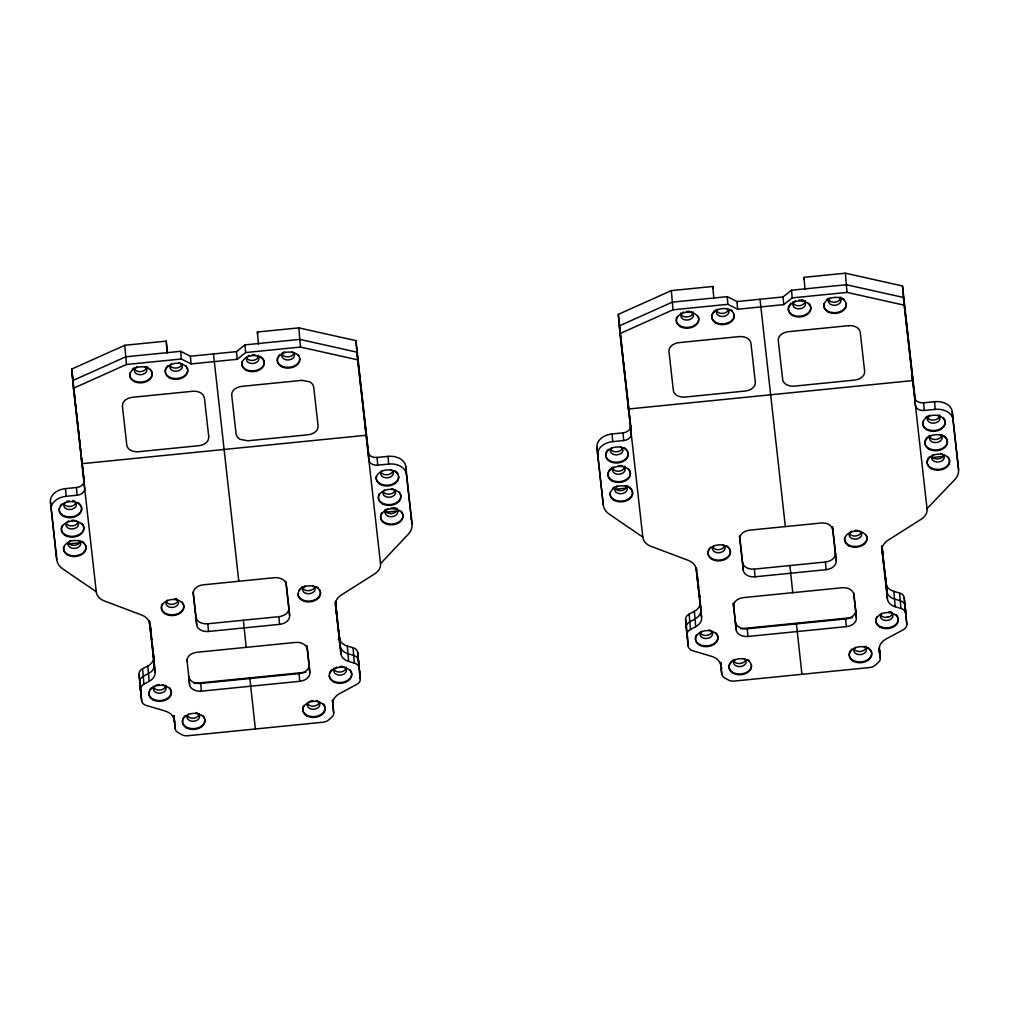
<?xml version="1.0" encoding="UTF-8"?>
<svg xmlns="http://www.w3.org/2000/svg" width="1009" height="1009" viewBox="0 0 1009 1009"><rect width="100%" height="100%" fill="white"/><g stroke="black" fill="none" stroke-linecap="round" stroke-linejoin="round"><path stroke-width="1.5" d="M165.766 685.136L165.703 686.158A6.319 4.503 -5 0 1 163.08 689.16L161.604 689.765A6.319 4.503 -5 0 1 153.217 686.234M338.318 639.466L339.289 636.679M339.074 634.245L339.529 638.281A13.735 9.775 -5 0 0 347.298 646.025L353.024 647.715A8.236 5.865 -5 0 1 357.691 652.356L359.027 667.731A8.236 5.865 -5 0 0 354.361 663.09L348.647 661.399A13.735 9.775 -5 0 1 340.878 653.655L335.442 605.249A16.485 11.73 -5 0 1 341.357 594.995L374.591 573.932A16.485 11.73 -5 0 0 380.519 563.678L408.09 534.417A21.517 15.324 -5 0 0 412 524.125L405.706 466.385A16.485 11.73 -5 0 0 387.998 456.371L377.076 457.455A8.236 5.865 -5 0 1 368.222 452.448L356.959 352.154L299.824 339.39L244.973 344.876L236.51 351.624L190.411 356.227L180.649 351.309L125.784 356.795L72.762 380.582L73.102 383.685L71.753 369.054L124.788 345.28L166.22 341.13L167.317 353.163M927.031 508.662L954.64 479.742A21.517 15.324 -5 0 0 958.55 469.45L952.256 411.722A16.485 11.73 -5 0 0 934.548 401.696L923.626 402.793A8.236 5.865 -5 0 1 914.772 397.786L915.44 405.467A8.236 5.865 -5 0 0 924.294 410.474L935.229 409.377A16.485 11.73 -5 0 1 952.937 419.403L958.55 469.45M333.121 707.662L332.44 699.969L333.689 712.808A8.236 5.865 -5 0 1 331.759 717.172L328.631 719.921A8.236 5.865 -5 0 1 323.031 722.217L187.712 735.75A8.236 5.865 -5 0 1 181.721 734.628L178.063 732.547A8.236 5.865 -5 0 1 175.188 728.662L174.254 720.262A16.485 11.73 -5 0 0 164.921 710.979L146.33 705.468A8.236 5.865 -5 0 1 141.676 700.826L140.415 689.601A8.236 5.865 -5 0 1 143.946 684.14L149.155 681.352A13.735 9.775 -5 0 0 155.045 672.246L149.609 623.839A16.485 11.73 -5 0 0 141.55 614.986L104.368 600.96A16.485 11.73 -5 0 1 96.309 592.106L73.43 388.263L126.466 364.489L181.317 359.002L191.079 363.921L237.191 359.305L245.641 352.557L300.493 347.071L357.627 359.835L380.469 563.337M630.94 429.519L619.312 325.907L672.347 302.132L727.199 296.646L736.961 301.565L783.06 296.949L791.523 290.214L846.374 284.727L903.509 297.478L903.862 300.581M720.804 665.587A16.485 11.73 -5 0 0 711.471 656.304L692.893 650.792A8.236 5.865 -5 0 1 688.226 646.151L686.965 634.926A8.236 5.865 -5 0 1 690.497 629.465L695.706 626.677A13.735 9.775 -5 0 0 701.596 617.584L696.16 569.164A16.485 11.73 -5 0 0 688.1 560.31L650.919 546.298A16.485 11.73 -5 0 1 642.859 537.444L619.98 333.588L673.016 309.813L727.867 304.327L737.629 309.246L783.741 304.63L792.191 297.895L847.043 292.408L904.178 305.172L927.069 509.015A16.485 11.73 -5 0 1 921.141 519.269L887.907 540.319A16.485 11.73 -5 0 0 881.992 550.573L887.428 598.993A13.735 9.775 -5 0 0 895.197 606.724L900.923 608.427A8.236 5.865 -5 0 1 905.577 613.056L906.839 624.281A8.236 5.865 -5 0 1 903.307 629.742L886.369 638.811A16.485 11.73 -5 0 0 879.306 649.733L880.252 658.145A8.236 5.865 -5 0 1 878.309 662.497L875.181 665.259A8.236 5.865 -5 0 1 869.581 667.542L734.262 681.075A8.236 5.865 -5 0 1 728.271 679.952L724.613 677.871A8.236 5.865 -5 0 1 721.75 673.999L720.527 662.509M140.415 689.601L139.065 674.226A8.236 5.865 -5 0 1 142.597 668.765L147.806 665.978A13.735 9.775 -5 0 0 153.696 656.872L153.267 652.192M686.965 634.926L685.615 619.551A8.236 5.865 -5 0 1 689.147 614.103L694.369 611.303A13.735 9.775 -5 0 0 700.246 602.209M619.98 333.588L618.303 314.392L671.338 290.605L712.77 286.468L712.985 288.41M880.466 614.658A6.319 4.503 -5 0 0 885.271 617.382L888.525 617.054A6.319 4.503 -5 0 0 892.612 613.447M886.911 617.369L888.525 617.054M258.481 344.044L257.383 332.011L298.815 327.875L355.95 340.626L368.928 456.232M805.031 289.369L803.933 277.349L845.365 273.199L902.5 285.963L915.302 399.942M912.653 380.582L911.972 372.901L912.653 380.582L628.443 409.011L627.775 401.33M96.271 591.766L62.848 568.95A21.517 15.324 -5 0 1 56.744 559.654L50.45 501.927A16.485 11.73 -5 0 1 65.535 488.621L76.47 487.524A8.236 5.865 -5 0 0 84.012 480.877L81.401 457.556L81.893 463.686L366.103 435.257L365.422 427.564M597.669 454.945L597 447.252A16.485 11.73 -5 0 1 612.085 433.958L623.02 432.861A8.236 5.865 -5 0 0 630.562 426.214L631.23 433.895A8.236 5.865 -5 0 1 623.688 440.542L612.766 441.639A16.485 11.73 -5 0 0 597.669 454.945L603.294 504.992A21.517 15.324 -5 0 0 609.398 514.275L642.821 537.091M51.118 509.608A16.485 11.73 -5 0 1 66.216 496.302L77.138 495.217A8.236 5.865 -5 0 0 84.68 488.558L84.012 480.877M368.222 452.448L368.89 460.129A8.236 5.865 -5 0 0 377.744 465.149L388.679 464.052A16.485 11.73 -5 0 1 406.375 474.079L412 524.125M67.88 543.99L79.724 542.804M385.236 512.244L398.568 510.907M614.494 489.315L626.854 488.079M931.156 457.632L943.516 456.396M193.223 592.207L196.023 617.092A10.985 7.82 -5 0 0 207.829 623.776L278.875 616.663A10.985 7.82 -5 0 0 288.94 607.796L286.316 584.476M739.61 535.981L742.574 562.417A10.985 7.82 -5 0 0 754.379 569.101L825.425 562A10.985 7.82 -5 0 0 835.49 553.134L832.526 526.698M289.608 615.49L286.115 584.388A10.985 7.82 -5 0 0 274.309 577.703L203.263 584.816A10.985 7.82 -5 0 0 193.198 593.683L196.692 624.785A10.985 7.82 -5 0 0 208.497 631.457L279.556 624.357A10.985 7.82 -5 0 0 289.608 615.49L288.94 607.796M739.483 535.93L743.242 570.11A10.985 7.82 -5 0 0 755.047 576.795L826.106 569.681A10.985 7.82 -5 0 0 836.158 560.815L835.49 553.134M339.453 642.052L340.197 645.974A13.735 9.775 -5 0 0 347.979 653.706L353.692 655.409A8.236 5.865 -5 0 1 358.359 660.05L360.289 678.956A8.236 5.865 -5 0 1 356.757 684.417L339.819 693.486A16.485 11.73 -5 0 0 332.756 704.408L333.689 712.808M194.169 683.421L305.853 672.246M740.72 628.758L852.403 617.584M309.145 664.742L309.813 672.435A10.985 7.82 -5 0 1 299.761 681.302L201.384 691.14A10.985 7.82 -5 0 1 189.578 684.455L188.897 676.774A10.985 7.82 -5 0 0 200.703 683.446L299.08 673.608A10.985 7.82 -5 0 0 309.145 664.742L307.051 646.088M733.366 603.445L735.46 622.099A10.985 7.82 -5 0 0 747.253 628.784L845.643 618.946A10.985 7.82 -5 0 0 855.695 610.079L853.778 592.964M733.24 603.395L736.129 629.793A10.985 7.82 -5 0 0 747.934 636.465L846.311 626.627A10.985 7.82 -5 0 0 856.364 617.76L855.695 610.079M886.079 583.618A13.735 9.775 -5 0 0 893.86 591.35L899.574 593.052A8.236 5.865 -5 0 1 904.241 597.694L906.839 624.281M903.509 297.478L915.075 400.535M883.039 558.204L882.03 546.676L886.507 587.44L886.167 583.606M879.28 647.879L880.252 658.145M856.364 617.76L853.753 594.44A10.985 7.82 -5 0 0 841.947 587.755L743.57 597.593A10.985 7.82 -5 0 0 733.505 606.459M832.4 526.648L836.158 560.815M803.933 277.349L804.148 279.291M785.343 526.584L760.017 299.257M792.759 592.674L789.908 565.544M801.915 674.315L796.454 623.865M720.64 662.446L720.931 665.019M697.206 574.209L697.724 578.876M698.077 581.979L698.77 588.197M699.123 591.312L699.817 597.53M696.172 567.6L700.776 608.578M685.615 619.551L686.561 627.976M687.545 638.47L686.284 627.245A8.236 5.865 -5 0 1 689.828 621.784C694.633 619.412 701.343 616.297 700.927 609.89L701.596 617.584M620.056 329.993L618.303 314.392M620.396 333.109L621.103 339.365M621.456 342.48L621.973 347.172M622.503 351.851L623.032 356.53M623.549 361.222L624.079 365.901M624.432 369.029L625.139 375.272M625.479 378.4L626.009 383.079M626.539 387.771L627.056 392.451M627.409 395.578L628.115 401.822M628.468 404.95L629.162 411.193M629.515 414.308L630.045 419M630.562 423.679L631.092 428.371M597 447.252L603.294 504.992M357.691 652.356L360.289 678.956M339.957 642.115L335.48 601.351L337.132 618.706M335.404 603.294L339.756 642.027L338.747 630.499M306.925 646.025L309.813 672.435M257.383 332.011L257.598 333.954M238.792 581.26L213.467 353.932M246.209 647.349L243.346 620.22M255.365 728.977L249.891 678.527M186.98 659.659L189.578 684.455M150.82 630.436L150.303 625.769L150.808 631.52M151.173 633.538L151.867 639.756M152.22 642.872L152.914 649.09M149.458 620.737L153.923 660.618L153.254 652.937M154.074 661.929L154.377 664.565A13.735 9.775 -5 0 1 151.136 671.83L143.265 676.446A8.236 5.865 -5 0 0 139.734 681.907L140.995 693.133A8.236 5.865 -5 0 0 141.449 694.608M139.065 674.226L141.676 700.826M72.093 372.17L73.153 381.541M73.493 384.669L74.199 390.912M74.552 394.04L75.246 400.283M75.599 403.411L76.129 408.103M76.659 412.782L77.176 417.474M77.529 420.602L78.235 426.845M78.588 429.973L79.282 436.229M79.635 439.344L80.165 444.036M80.682 448.728L81.212 453.407M81.742 458.099L82.271 462.778M82.612 465.906L83.318 472.162M83.671 475.277L84.188 479.969M73.279 385.224L81.225 455.992M50.45 501.927L56.744 559.654M952.256 411.722L952.937 419.403M934.548 401.696L935.229 409.377M923.626 402.793L924.294 410.474M902.5 285.963L904.178 305.172M904.241 597.694L905.577 613.056M899.574 593.052L900.923 608.427M893.86 591.35L895.197 606.724M885.297 575.824L887.428 598.993M882.03 546.676L883.695 564.031M881.992 550.573L881.589 545.97L887.504 593.771A13.735 9.775 -5 0 0 894.529 599.031L900.242 600.733A8.236 5.865 -5 0 1 904.909 605.375L906.17 616.6A8.236 5.865 -5 0 1 906.057 618.139M879.268 648.371L879.671 652.987M845.365 273.199L847.043 292.408M845.643 618.946L846.311 626.627M825.425 562L826.106 569.681M791.523 290.214L792.191 297.895M783.06 296.949L783.741 304.63M736.961 301.565L737.629 309.246M754.379 569.101L755.047 576.795M727.199 296.646L727.867 304.327M742.574 562.417L743.242 570.11M747.253 628.784L747.934 636.465M712.77 286.468L713.867 298.487M735.46 622.099L736.129 629.793M720.628 662.686L721.75 673.999M699.477 594.427L699.729 597.303M699.981 600.178L700.788 608.351M697.105 573.982L697.736 581.184M696.45 568.143L696.702 571.031M696.954 573.907L697.206 576.782M671.338 290.605L673.016 309.813M694.369 611.303L695.706 626.677M690.497 629.465L689.147 614.103M688.226 646.151L686.877 630.776A8.236 5.865 -5 0 0 687.331 632.265M623.02 432.861L623.688 440.542M612.085 433.958L612.766 441.639M405.706 466.385L406.375 474.079M387.998 456.371L388.679 464.052M377.076 457.455L377.744 465.149M355.95 340.626L357.627 359.835M353.024 647.715L354.361 663.09M347.298 646.025L348.647 661.399M339.617 638.268L340.878 653.655M298.815 327.875L300.493 347.071M299.08 673.608L299.761 681.302M285.85 581.31L286.115 584.388M278.875 616.663L279.556 624.357M244.973 344.876L245.641 352.557M236.51 351.624L237.191 359.305M190.411 356.227L191.079 363.921M207.829 623.776L208.497 631.457M180.649 351.309L181.317 359.002M196.023 617.092L196.692 624.785M200.703 683.446L201.384 691.14M166.22 341.13L167.229 352.658M175.188 728.662L173.939 715.822L174.519 720.968A8.236 5.865 -5 0 0 174.809 722.091M173.851 715.646L174.254 720.262M154.1 661.488L155.045 672.246M151.06 634.409L151.312 637.284M150.114 625.315L150.656 631.457M149.345 620.762L149.609 623.839M124.788 345.28L126.466 364.489M147.806 665.978L149.155 681.352M142.597 668.765L143.946 684.14M71.753 369.054L73.43 388.263M76.47 487.524L77.138 495.217M65.535 488.621L66.216 496.302M359.62 671.262A8.236 5.865 -5 0 1 359.507 672.801M346.15 666.936A6.319 4.503 -5 0 1 338.721 672.044L337.157 671.754A6.319 4.503 -5 0 1 333.575 668.198M294.098 352.923A6.319 4.503 -5 0 1 288.397 356.845A6.319 4.503 -5 0 1 281.965 354.146M146.62 366.507A6.319 4.503 -5 0 1 141.651 371.489A6.319 4.503 -5 0 1 134.386 368.903M140.768 686.927A8.236 5.865 -5 0 1 140.327 685.452M178.177 600.393A6.319 4.503 -5 0 1 172.476 604.315A6.319 4.503 -5 0 1 166.031 601.604M199.252 714.246A6.319 4.503 -5 0 1 193.551 718.168A6.319 4.503 -5 0 1 187.106 715.469M186.955 661.135A10.985 7.82 -5 0 1 197.02 652.268L295.397 642.43A10.985 7.82 -5 0 1 307.203 649.102M174.961 598.728A6.319 4.503 -5 0 1 177.685 604.971A6.319 4.503 -5 0 1 168.591 606.75A6.319 4.503 -5 0 1 167.444 600.204M164.959 685.906A6.319 4.503 -5 0 1 163.786 691.985A6.319 4.503 -5 0 1 155.272 692.035A6.319 4.503 -5 0 1 154.97 685.969M162.474 684.506A6.319 4.503 -5 0 1 163.862 685.086M196.023 712.594A6.319 4.503 -5 0 1 198.748 718.824A6.319 4.503 -5 0 1 189.667 720.603A6.319 4.503 -5 0 1 188.519 714.057M181.834 601.805A11.263 8.022 -5 0 1 173.472 614.733A11.263 8.022 -5 0 1 162.436 603.748M174.62 598.778A11.263 8.022 -5 0 1 177.407 599.296M169.361 687.57A11.263 8.022 -5 0 1 162.449 700.284A11.263 8.022 -5 0 1 149.055 691.543M149.95 689.513A11.263 8.022 -5 0 1 151.552 687.684M156.345 685.124A11.263 8.022 -5 0 1 159.208 684.556M202.91 715.671A11.263 8.022 -5 0 1 200.816 726.505A11.263 8.022 -5 0 1 185.643 726.606A11.263 8.022 -5 0 1 185.101 715.785M333.02 705.114A8.236 5.865 -5 0 1 332.642 707.41M314.821 586.721A6.319 4.503 -5 0 1 308.287 590.694A6.319 4.503 -5 0 1 302.334 586.797M319.487 702.226A6.319 4.503 -5 0 1 313.786 706.149A6.319 4.503 -5 0 1 307.354 703.437M312.979 585.649A6.319 4.503 -5 0 1 313.307 592.27A6.319 4.503 -5 0 1 304.024 592.333A6.319 4.503 -5 0 1 305.311 585.699M345.318 667.87A6.319 4.503 -5 0 1 343.703 674.201A6.319 4.503 -5 0 1 334.938 673.419A6.319 4.503 -5 0 1 336.552 667.088M342.833 666.457A6.319 4.503 -5 0 1 344.22 667.037M316.271 700.561A6.319 4.503 -5 0 1 318.995 706.804A6.319 4.503 -5 0 1 309.902 708.583A6.319 4.503 -5 0 1 308.754 702.037M319.815 589.95A11.263 8.022 -5 0 1 311.567 600.847A11.263 8.022 -5 0 1 298.021 594.213M299.068 590.076A11.263 8.022 -5 0 1 302.839 586.746M316.511 586.67A11.263 8.022 -5 0 1 318.478 588.133M349.719 669.535A11.263 8.022 -5 0 1 344.233 681.895A11.263 8.022 -5 0 1 329.262 675.614M329.413 673.507A11.263 8.022 -5 0 1 331.911 669.648M339.566 666.52A11.263 8.022 -5 0 1 342.505 666.495M323.157 703.639A11.263 8.022 -5 0 1 314.795 716.567A11.263 8.022 -5 0 1 303.747 705.581M310.129 701.192A11.263 8.022 -5 0 1 313.004 700.624M358.952 663.581A8.236 5.865 -5 0 1 358.838 665.12M144.691 366.608A6.319 4.503 -5 0 1 145.019 373.229A6.319 4.503 -5 0 1 135.736 373.292A6.319 4.503 -5 0 1 137.022 366.658M150.19 369.105A11.263 8.022 -5 0 1 143.291 381.806A11.263 8.022 -5 0 1 129.884 373.078M132.381 369.218A11.263 8.022 -5 0 1 134.563 367.717M145.763 366.595A11.263 8.022 -5 0 1 148.222 367.629M178.833 362.471A6.319 4.503 -5 0 1 181.557 368.714A6.319 4.503 -5 0 1 172.463 370.492A6.319 4.503 -5 0 1 171.328 363.946M182.061 364.135A6.319 4.503 -5 0 1 176.361 368.058A6.319 4.503 -5 0 1 169.916 365.346M185.719 365.548A11.263 8.022 -5 0 1 183.625 376.382A11.263 8.022 -5 0 1 168.453 376.483A11.263 8.022 -5 0 1 167.91 365.662M292.257 351.851A6.319 4.503 -5 0 1 292.976 358.17A6.319 4.503 -5 0 1 284.084 359.053A6.319 4.503 -5 0 1 283.378 352.734M299.711 358.17A11.263 8.022 -5 0 1 285.043 367.087A11.263 8.022 -5 0 1 279.947 354.449M282.129 352.948A11.263 8.022 -5 0 1 284.74 351.889M297.769 354.336A11.263 8.022 -5 0 1 299.093 356.152M256.74 355.395A6.319 4.503 -5 0 1 257.068 362.029A6.319 4.503 -5 0 1 247.785 362.08A6.319 4.503 -5 0 1 249.072 355.445M258.657 355.307A6.319 4.503 -5 0 1 253.688 360.276A6.319 4.503 -5 0 1 246.436 357.691M260.272 356.417A11.263 8.022 -5 0 1 256.74 370.253A11.263 8.022 -5 0 1 241.933 361.865M252.086 354.878A11.263 8.022 -5 0 1 255.012 354.865M56.693 554.584A21.517 15.324 -5 0 1 56.063 551.973M76.003 502.507A6.319 4.503 -5 0 1 70.302 506.43A6.319 4.503 -5 0 1 63.857 503.718M72.774 500.842A6.319 4.503 -5 0 1 75.498 507.073A6.319 4.503 -5 0 1 66.405 508.851A6.319 4.503 -5 0 1 65.27 502.318M77.693 502.444A11.263 8.022 -5 0 1 74.161 516.28A11.263 8.022 -5 0 1 59.354 507.893M60.25 505.862A11.263 8.022 -5 0 1 61.852 504.033M66.644 501.46A11.263 8.022 -5 0 1 69.507 500.905M72.434 500.88A11.263 8.022 -5 0 1 75.234 501.41M80.367 541.379A6.319 4.503 -5 0 1 74.666 545.301A6.319 4.503 -5 0 1 68.221 542.59M78.525 540.294A6.319 4.503 -5 0 1 78.853 546.928A6.319 4.503 -5 0 1 69.571 546.979A6.319 4.503 -5 0 1 70.857 540.345M85.361 544.608A11.263 8.022 -5 0 1 75.662 555.719A11.263 8.022 -5 0 1 63.706 546.764M82.057 541.316A11.263 8.022 -5 0 1 84.024 542.792M78.185 521.943A6.319 4.503 -5 0 1 72.484 525.866A6.319 4.503 -5 0 1 66.039 523.154M76.343 520.858A6.319 4.503 -5 0 1 76.671 527.493A6.319 4.503 -5 0 1 67.389 527.543A6.319 4.503 -5 0 1 68.675 520.909M81.843 523.356A11.263 8.022 -5 0 1 73.48 536.284A11.263 8.022 -5 0 1 62.432 525.298M71.689 520.341A11.263 8.022 -5 0 1 74.616 520.316M411.331 516.444A21.517 15.324 -5 0 1 411.294 519.118M392.993 470.799A6.319 4.503 -5 0 1 387.305 474.722A6.319 4.503 -5 0 1 380.86 472.01M391.151 469.715A6.319 4.503 -5 0 1 391.87 476.034A6.319 4.503 -5 0 1 382.979 476.929A6.319 4.503 -5 0 1 382.272 470.598M398.605 476.046A11.263 8.022 -5 0 1 386.825 485.215A11.263 8.022 -5 0 1 376.344 476.185M394.696 470.736A11.263 8.022 -5 0 1 397.987 474.016M397.445 508.498A6.319 4.503 -5 0 1 391.669 513.594A6.319 4.503 -5 0 1 384.87 509.747M396.625 509.419A6.319 4.503 -5 0 1 395.011 515.75A6.319 4.503 -5 0 1 386.233 514.981A6.319 4.503 -5 0 1 387.847 508.637M394.141 508.006A6.319 4.503 -5 0 1 395.515 508.586M401.027 511.084A11.263 8.022 -5 0 1 392.665 524.012A11.263 8.022 -5 0 1 381.616 513.026M390.874 508.069A11.263 8.022 -5 0 1 396.587 508.574M395.175 490.235A6.319 4.503 -5 0 1 389.487 494.158A6.319 4.503 -5 0 1 383.042 491.446M391.959 488.57A6.319 4.503 -5 0 1 394.683 494.801A6.319 4.503 -5 0 1 385.589 496.592A6.319 4.503 -5 0 1 384.454 490.046M398.845 491.648A11.263 8.022 -5 0 1 390.483 504.576A11.263 8.022 -5 0 1 379.434 493.59M622.553 447.832A6.319 4.503 -5 0 1 616.852 451.755A6.319 4.503 -5 0 1 610.407 449.055M620.712 446.747A6.319 4.503 -5 0 1 621.418 453.079A6.319 4.503 -5 0 1 612.526 453.962A6.319 4.503 -5 0 1 611.82 447.643M624.243 447.769A11.263 8.022 -5 0 1 622.074 461.138A11.263 8.022 -5 0 1 605.753 455.324M605.904 453.218A11.263 8.022 -5 0 1 608.402 449.358M626.993 485.531A6.319 4.503 -5 0 1 622.036 490.513A6.319 4.503 -5 0 1 614.771 487.927M625.076 485.632A6.319 4.503 -5 0 1 625.403 492.253A6.319 4.503 -5 0 1 616.121 492.316A6.319 4.503 -5 0 1 617.407 485.682M626.148 485.619A11.263 8.022 -5 0 1 631.848 495.432A11.263 8.022 -5 0 1 618.328 500.943A11.263 8.022 -5 0 1 610.268 492.102M612.766 488.23A11.263 8.022 -5 0 1 614.935 486.742M624.811 466.095A6.319 4.503 -5 0 1 619.034 471.19A6.319 4.503 -5 0 1 612.249 467.356M623.991 467.016A6.319 4.503 -5 0 1 622.818 473.095A6.319 4.503 -5 0 1 614.304 473.158A6.319 4.503 -5 0 1 614.002 467.079M621.506 465.616A6.319 4.503 -5 0 1 622.894 466.196M628.393 468.68A11.263 8.022 -5 0 1 625.517 479.981A11.263 8.022 -5 0 1 609.877 478.594A11.263 8.022 -5 0 1 612.753 467.293M618.24 465.666A11.263 8.022 -5 0 1 621.178 465.653M721.952 668.475A8.236 5.865 -5 0 1 721.069 666.306M724.727 545.718A6.319 4.503 -5 0 1 719.026 549.64A6.319 4.503 -5 0 1 712.594 546.941M712.253 631.483A6.319 4.503 -5 0 1 706.552 635.405A6.319 4.503 -5 0 1 700.107 632.706M745.802 659.583A6.319 4.503 -5 0 1 740.101 663.506A6.319 4.503 -5 0 1 733.657 660.794M739.761 539.008A10.985 7.82 -5 0 1 749.813 530.141L820.872 523.04A10.985 7.82 -5 0 1 832.665 529.712M722.885 544.646A6.319 4.503 -5 0 1 723.592 550.964A6.319 4.503 -5 0 1 714.713 551.86A6.319 4.503 -5 0 1 713.994 545.528M709.024 629.83A6.319 4.503 -5 0 1 711.749 636.061A6.319 4.503 -5 0 1 702.668 637.839A6.319 4.503 -5 0 1 701.52 631.306M743.961 658.499A6.319 4.503 -5 0 1 744.667 664.83A6.319 4.503 -5 0 1 735.775 665.713A6.319 4.503 -5 0 1 735.069 659.394M726.43 545.667A11.263 8.022 -5 0 1 727.691 556.93A11.263 8.022 -5 0 1 711.849 558.519A11.263 8.022 -5 0 1 710.576 547.244M715.911 632.908A11.263 8.022 -5 0 1 707.549 645.823A11.263 8.022 -5 0 1 696.5 634.85M751.415 664.83A11.263 8.022 -5 0 1 735.372 673.419A11.263 8.022 -5 0 1 733.833 659.609M747.492 659.52A11.263 8.022 -5 0 1 749.46 660.996M689.853 311.352A6.319 4.503 -5 0 1 692.288 317.936A6.319 4.503 -5 0 1 682.664 318.894A6.319 4.503 -5 0 1 683.572 311.983M693.17 311.844A6.319 4.503 -5 0 1 687.381 316.94A6.319 4.503 -5 0 1 680.596 313.093M698.077 316.246A11.263 8.022 -5 0 1 686.915 327.433A11.263 8.022 -5 0 1 677.342 316.372M686.587 311.415A11.263 8.022 -5 0 1 689.525 311.403M726.77 308.388A6.319 4.503 -5 0 1 727.476 314.707A6.319 4.503 -5 0 1 718.585 315.59A6.319 4.503 -5 0 1 717.878 309.271M728.612 309.46A6.319 4.503 -5 0 1 722.911 313.383A6.319 4.503 -5 0 1 716.466 310.684M734.211 314.707A11.263 8.022 -5 0 1 723.907 323.801A11.263 8.022 -5 0 1 711.812 316.952M711.963 314.846A11.263 8.022 -5 0 1 716.642 309.486M730.302 309.41A11.263 8.022 -5 0 1 732.269 310.873M957.882 461.769A21.517 15.324 -5 0 1 957.844 464.443M939.631 414.951A6.319 4.503 -5 0 1 934.662 419.933A6.319 4.503 -5 0 1 927.41 417.348M937.702 415.04A6.319 4.503 -5 0 1 938.042 421.674A6.319 4.503 -5 0 1 928.759 421.724A6.319 4.503 -5 0 1 930.046 415.09M943.213 417.537A11.263 8.022 -5 0 1 936.302 430.25A11.263 8.022 -5 0 1 922.894 421.51M925.404 417.65A11.263 8.022 -5 0 1 927.574 416.149M943.919 455.009A6.319 4.503 -5 0 1 938.219 458.918A6.319 4.503 -5 0 1 931.774 456.219M940.691 453.344A6.319 4.503 -5 0 1 943.415 459.574A6.319 4.503 -5 0 1 934.321 461.353A6.319 4.503 -5 0 1 933.186 454.807M947.577 456.409A11.263 8.022 -5 0 1 945.471 467.255A11.263 8.022 -5 0 1 930.311 467.356A11.263 8.022 -5 0 1 929.768 456.522M941.813 434.387A6.319 4.503 -5 0 1 936.844 439.369A6.319 4.503 -5 0 1 929.592 436.783M939.884 434.488A6.319 4.503 -5 0 1 940.602 440.807A6.319 4.503 -5 0 1 931.711 441.69A6.319 4.503 -5 0 1 931.004 435.371M943.428 435.51A11.263 8.022 -5 0 1 944.02 447.315A11.263 8.022 -5 0 1 927.473 447.416A11.263 8.022 -5 0 1 929.756 435.585M879.571 650.452A8.236 5.865 -5 0 1 879.205 652.747M861.371 532.058A6.319 4.503 -5 0 1 855.67 535.968A6.319 4.503 -5 0 1 849.225 533.269M866.126 646.378A6.319 4.503 -5 0 1 861.156 651.36A6.319 4.503 -5 0 1 853.904 648.774M859.529 530.974A6.319 4.503 -5 0 1 859.857 537.608A6.319 4.503 -5 0 1 850.574 537.658A6.319 4.503 -5 0 1 851.861 531.024M889.383 611.795A6.319 4.503 -5 0 1 892.12 618.025A6.319 4.503 -5 0 1 883.026 619.803A6.319 4.503 -5 0 1 881.879 613.258M864.196 646.479A6.319 4.503 -5 0 1 864.915 652.798A6.319 4.503 -5 0 1 856.023 653.693A6.319 4.503 -5 0 1 855.317 647.362M866.365 535.274A11.263 8.022 -5 0 1 856.666 546.399A11.263 8.022 -5 0 1 844.722 537.444M854.875 530.457A11.263 8.022 -5 0 1 857.814 530.431M896.269 614.859A11.263 8.022 -5 0 1 887.907 627.787A11.263 8.022 -5 0 1 876.871 616.802M889.055 611.832A11.263 8.022 -5 0 1 891.842 612.362M867.74 647.501A11.263 8.022 -5 0 1 869.001 658.763A11.263 8.022 -5 0 1 853.16 660.353A11.263 8.022 -5 0 1 851.886 649.077M905.502 608.906A8.236 5.865 -5 0 1 905.388 610.445M838.807 297.176A6.319 4.503 -5 0 1 839.526 303.495A6.319 4.503 -5 0 1 830.634 304.39A6.319 4.503 -5 0 1 829.928 298.071M840.737 297.075A6.319 4.503 -5 0 1 835.767 302.057A6.319 4.503 -5 0 1 828.515 299.471M846.261 303.507A11.263 8.022 -5 0 1 834.481 312.676A11.263 8.022 -5 0 1 824 303.646M826.51 299.787A11.263 8.022 -5 0 1 828.679 298.286M842.351 298.197A11.263 8.022 -5 0 1 844.319 299.673M804.387 301.552A6.319 4.503 -5 0 1 802.773 307.896A6.319 4.503 -5 0 1 794.007 307.114A6.319 4.503 -5 0 1 795.622 300.783M801.903 300.152A6.319 4.503 -5 0 1 803.29 300.732M805.207 300.632A6.319 4.503 -5 0 1 799.431 305.727A6.319 4.503 -5 0 1 792.645 301.893M808.789 303.217A11.263 8.022 -5 0 1 806.696 314.064A11.263 8.022 -5 0 1 791.523 314.165A11.263 8.022 -5 0 1 790.98 303.331M798.636 300.203A11.263 8.022 -5 0 1 804.362 300.72M208.762 436.834L208.258 439.899A10.985 7.82 -5 0 1 198.697 445.713L138.586 451.717A10.985 7.82 -5 0 1 126.781 445.045L122.417 406.16L122.909 403.108A10.985 7.82 -5 0 1 132.469 397.294L192.593 391.278A10.985 7.82 -5 0 1 203.225 395.074L204.398 397.962L208.762 436.834M301.905 380.355L241.782 386.359A10.985 7.82 -5 0 0 231.729 395.238L236.093 434.11L237.254 436.998L239.902 439.281L247.886 440.794L308.01 434.778A10.985 7.82 -5 0 0 318.075 425.912L313.711 387.027L312.538 384.139L309.889 381.856L301.905 380.355M739.143 336.615L679.019 342.631A10.985 7.82 -5 0 0 668.967 351.498L673.331 390.369A10.985 7.82 -5 0 0 685.136 397.054L745.26 391.038A10.985 7.82 -5 0 0 755.312 382.171L750.948 343.3A10.985 7.82 -5 0 0 739.143 336.615M848.455 325.68L788.332 331.696A10.985 7.82 -5 0 0 778.28 340.563L782.643 379.434A10.985 7.82 -5 0 0 794.449 386.119L854.56 380.103A10.985 7.82 -5 0 0 864.625 371.236L860.261 332.365A10.985 7.82 -5 0 0 848.455 325.68M186.425 727.817A11.263 8.022 -5 0 0 204.777 722.368A11.263 8.022 -5 0 0 189.957 713.981A11.263 8.022 -5 0 0 186.425 727.817M152.876 699.729A11.263 8.022 -5 0 0 171.227 694.28A11.263 8.022 -5 0 0 156.408 685.893A11.263 8.022 -5 0 0 152.876 699.729M165.362 613.951A11.263 8.022 -5 0 0 183.701 608.515A11.263 8.022 -5 0 0 168.881 600.115A11.263 8.022 -5 0 0 165.362 613.951M306.673 715.797A11.263 8.022 -5 0 0 325.012 710.349A11.263 8.022 -5 0 0 310.204 701.961A11.263 8.022 -5 0 0 306.673 715.797M333.247 681.68A11.263 8.022 -5 0 0 351.586 676.232A11.263 8.022 -5 0 0 336.766 667.844A11.263 8.022 -5 0 0 333.247 681.68M301.994 600.292A11.263 8.022 -5 0 0 320.345 594.843A11.263 8.022 -5 0 0 305.525 586.456A11.263 8.022 -5 0 0 301.994 600.292M133.718 381.251A11.263 8.022 -5 0 0 152.056 375.802A11.263 8.022 -5 0 0 137.237 367.415A11.263 8.022 -5 0 0 133.718 381.251M169.235 377.694A11.263 8.022 -5 0 0 187.586 372.245A11.263 8.022 -5 0 0 172.766 363.858A11.263 8.022 -5 0 0 169.235 377.694M281.284 366.494A11.263 8.022 -5 0 0 299.623 361.045A11.263 8.022 -5 0 0 284.815 352.658A11.263 8.022 -5 0 0 281.284 366.494M245.755 370.038A11.263 8.022 -5 0 0 264.106 364.59A11.263 8.022 -5 0 0 249.286 356.202A11.263 8.022 -5 0 0 245.755 370.038M63.176 516.066A11.263 8.022 -5 0 0 81.527 510.617A11.263 8.022 -5 0 0 66.708 502.23A11.263 8.022 -5 0 0 63.176 516.066M67.54 554.937A11.263 8.022 -5 0 0 85.891 549.501A11.263 8.022 -5 0 0 71.071 541.101A11.263 8.022 -5 0 0 67.54 554.937M65.358 535.502A11.263 8.022 -5 0 0 83.709 530.053A11.263 8.022 -5 0 0 68.889 521.666A11.263 8.022 -5 0 0 65.358 535.502M380.179 484.358A11.263 8.022 -5 0 0 398.53 478.909A11.263 8.022 -5 0 0 383.71 470.522A11.263 8.022 -5 0 0 380.179 484.358M384.543 523.23A11.263 8.022 -5 0 0 402.881 517.781A11.263 8.022 -5 0 0 388.074 509.394A11.263 8.022 -5 0 0 384.543 523.23M382.361 503.794A11.263 8.022 -5 0 0 400.699 498.345A11.263 8.022 -5 0 0 385.892 489.958A11.263 8.022 -5 0 0 382.361 503.794M609.726 461.403A11.263 8.022 -5 0 0 628.077 455.954A11.263 8.022 -5 0 0 613.258 447.567A11.263 8.022 -5 0 0 609.726 461.403M614.09 500.275A11.263 8.022 -5 0 0 632.441 494.826A11.263 8.022 -5 0 0 617.622 486.439A11.263 8.022 -5 0 0 614.09 500.275M611.908 480.839A11.263 8.022 -5 0 0 630.259 475.39A11.263 8.022 -5 0 0 615.44 467.003A11.263 8.022 -5 0 0 611.908 480.839M732.988 673.154A11.263 8.022 -5 0 0 751.327 667.706A11.263 8.022 -5 0 0 736.507 659.318A11.263 8.022 -5 0 0 732.988 673.154M699.426 645.054A11.263 8.022 -5 0 0 717.777 639.605A11.263 8.022 -5 0 0 702.958 631.218A11.263 8.022 -5 0 0 699.426 645.054M711.913 559.289A11.263 8.022 -5 0 0 730.251 553.84A11.263 8.022 -5 0 0 715.444 545.453A11.263 8.022 -5 0 0 711.913 559.289M680.268 326.575A11.263 8.022 -5 0 0 698.606 321.139A11.263 8.022 -5 0 0 683.787 312.752A11.263 8.022 -5 0 0 680.268 326.575M715.785 323.031A11.263 8.022 -5 0 0 734.136 317.583A11.263 8.022 -5 0 0 719.316 309.195A11.263 8.022 -5 0 0 715.785 323.031M926.729 429.695A11.263 8.022 -5 0 0 945.08 424.247A11.263 8.022 -5 0 0 930.26 415.859A11.263 8.022 -5 0 0 926.729 429.695M931.093 468.567A11.263 8.022 -5 0 0 949.444 463.118A11.263 8.022 -5 0 0 934.624 454.731A11.263 8.022 -5 0 0 931.093 468.567M928.911 449.131A11.263 8.022 -5 0 0 947.262 443.683A11.263 8.022 -5 0 0 932.442 435.295A11.263 8.022 -5 0 0 928.911 449.131M853.223 661.122A11.263 8.022 -5 0 0 871.574 655.673A11.263 8.022 -5 0 0 856.755 647.286A11.263 8.022 -5 0 0 853.223 661.122M879.798 627.018A11.263 8.022 -5 0 0 898.136 621.569A11.263 8.022 -5 0 0 883.316 613.182A11.263 8.022 -5 0 0 879.798 627.018M848.556 545.617A11.263 8.022 -5 0 0 866.895 540.168A11.263 8.022 -5 0 0 852.075 531.781A11.263 8.022 -5 0 0 848.556 545.617M827.834 311.819A11.263 8.022 -5 0 0 846.185 306.37A11.263 8.022 -5 0 0 831.366 297.983A11.263 8.022 -5 0 0 827.834 311.819M792.305 315.376A11.263 8.022 -5 0 0 810.656 309.927A11.263 8.022 -5 0 0 795.836 301.54A11.263 8.022 -5 0 0 792.305 315.376"/></g></svg>
